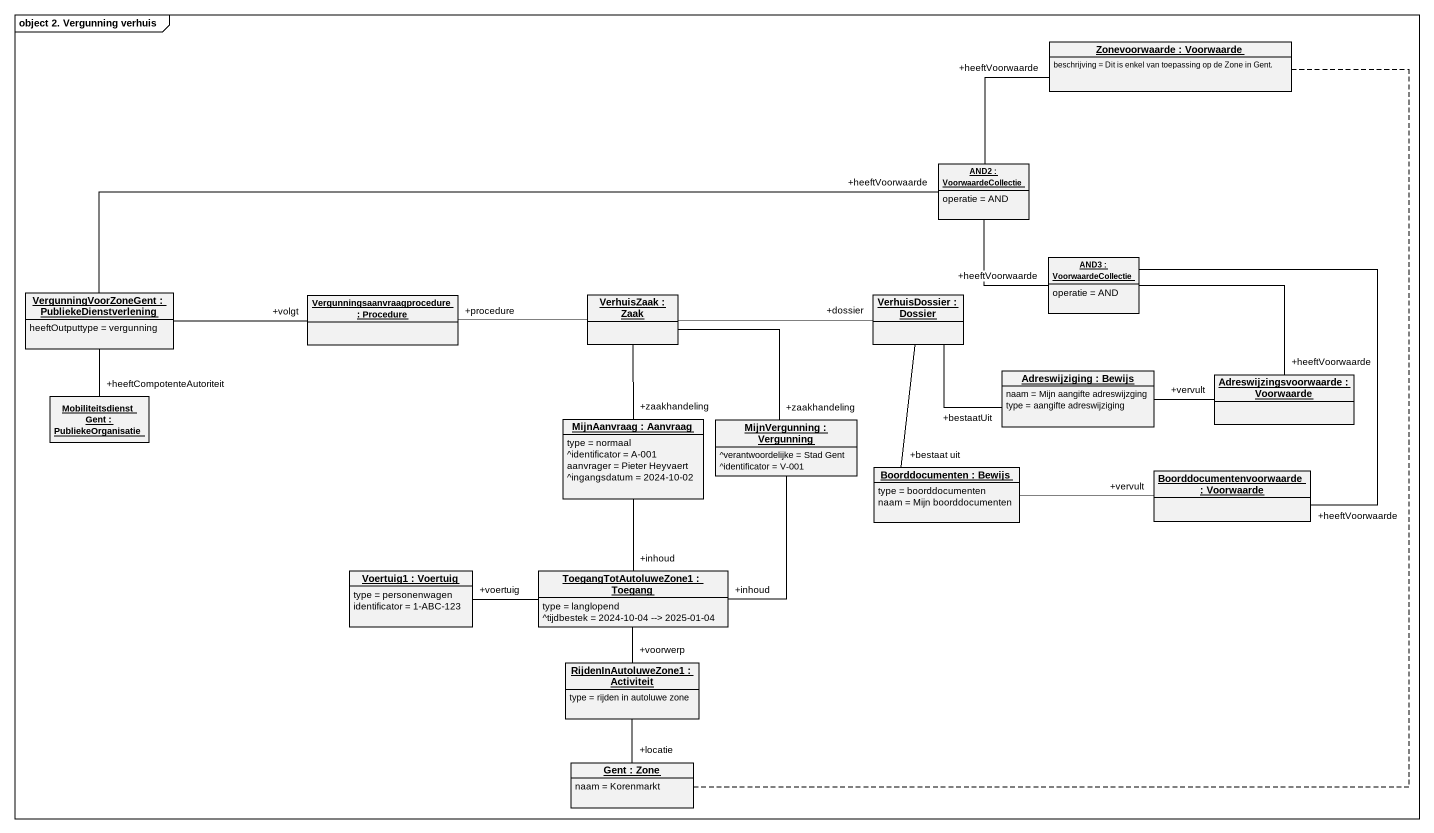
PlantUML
@startuml
mainframe object 2. Vergunning verhuis
hide circle
hide empty members
object "Zonevoorwaarde : Voorwaarde" as Zonevoorwaarde {
  beschrijving = Dit is enkel van toepassing op de Zone in Gent.
}
object "AND2 : VoorwaardeCollectie" as AND2 {
  operatie = AND
}
object "AND3 : VoorwaardeCollectie" as AND3 {
  operatie = AND
}
object "VergunningVoorZoneGent : PubliekeDienstverlening" as VergunningVoorZoneGent {
  heeftOutputtype = vergunning
}
object "Vergunningsaanvraagprocedure : Procedure" as Vergunningsaanvraagprocedure
object "VerhuisZaak : Zaak" as VerhuisZaak
object "VerhuisDossier : Dossier" as VerhuisDossier
object "Adreswijziging : Bewijs" as Adreswijziging {
  naam = Mijn aangifte adreswijzging
  type = aangifte adreswijziging
}
object "Adreswijzingsvoorwaarde : Voorwaarde" as Adreswijzingsvoorwaarde
object "Mobiliteitsdienst Gent : PubliekeOrganisatie" as Mobiliteitsdienst_Gent
object "MijnAanvraag : Aanvraag" as MijnAanvraag {
  type = normaal
  ^identificator = A-001
  aanvrager = Pieter Heyvaert
  ^ingangsdatum = 2024-10-02
}
object "MijnVergunning : Vergunning" as MijnVergunning {
  ^verantwoordelijke = Stad Gent
  ^identificator = V-001
}
object "Boorddocumenten : Bewijs" as Boorddocumenten {
  type = boorddocumenten
  naam = Mijn boorddocumenten
}
object "Boorddocumentenvoorwaarde : Voorwaarde" as Boorddocumentenvoorwaarde
object "Voertuig1 : Voertuig" as Voertuig1 {
  type = personenwagen
  identificator = 1-ABC-123
}
object "ToegangTotAutoluweZone1 : Toegang" as ToegangTotAutoluweZone1 {
  type = langlopend
  ^tijdbestek = 2024-10-04 --> 2025-01-04
}
object "RijdenInAutoluweZone1 : Activiteit" as RijdenInAutoluweZone1 {
  type = rijden in autoluwe zone
}
object "Gent : Zone" as Gent {
  naam = Korenmarkt
}
Zonevoorwaarde .. Gent
AND2 -up- "+heeftVoorwaarde" Zonevoorwaarde
AND2 -- "+heeftVoorwaarde" AND3
AND3 -right- "+heeftVoorwaarde" Adreswijzingsvoorwaarde
AND3 -- "+heeftVoorwaarde" Boorddocumentenvoorwaarde
VergunningVoorZoneGent -right- "+heeftVoorwaarde" AND2
VergunningVoorZoneGent -right- "+volgt" Vergunningsaanvraagprocedure
VerhuisZaak -left- "+procedure" Vergunningsaanvraagprocedure
VerhuisZaak -right- "+dossier" VerhuisDossier
VerhuisZaak -- "+zaakhandeling" MijnAanvraag
VerhuisZaak -- "+zaakhandeling" MijnVergunning
VerhuisDossier -right- "+bestaatUit" Adreswijziging
VerhuisDossier -- "+bestaat uit" Boorddocumenten
Adreswijziging -right- "+vervult" Adreswijzingsvoorwaarde
Mobiliteitsdienst_Gent "+heeftCompotenteAutoriteit" -up- VergunningVoorZoneGent
MijnAanvraag -- "+inhoud" ToegangTotAutoluweZone1
MijnVergunning -- "+inhoud" ToegangTotAutoluweZone1
Boorddocumenten -right- "+vervult" Boorddocumentenvoorwaarde
Voertuig1 "+voertuig" -right- ToegangTotAutoluweZone1
RijdenInAutoluweZone1 "+voorwerp" -up- ToegangTotAutoluweZone1
Gent "+locatie" -up- RijdenInAutoluweZone1
@enduml
